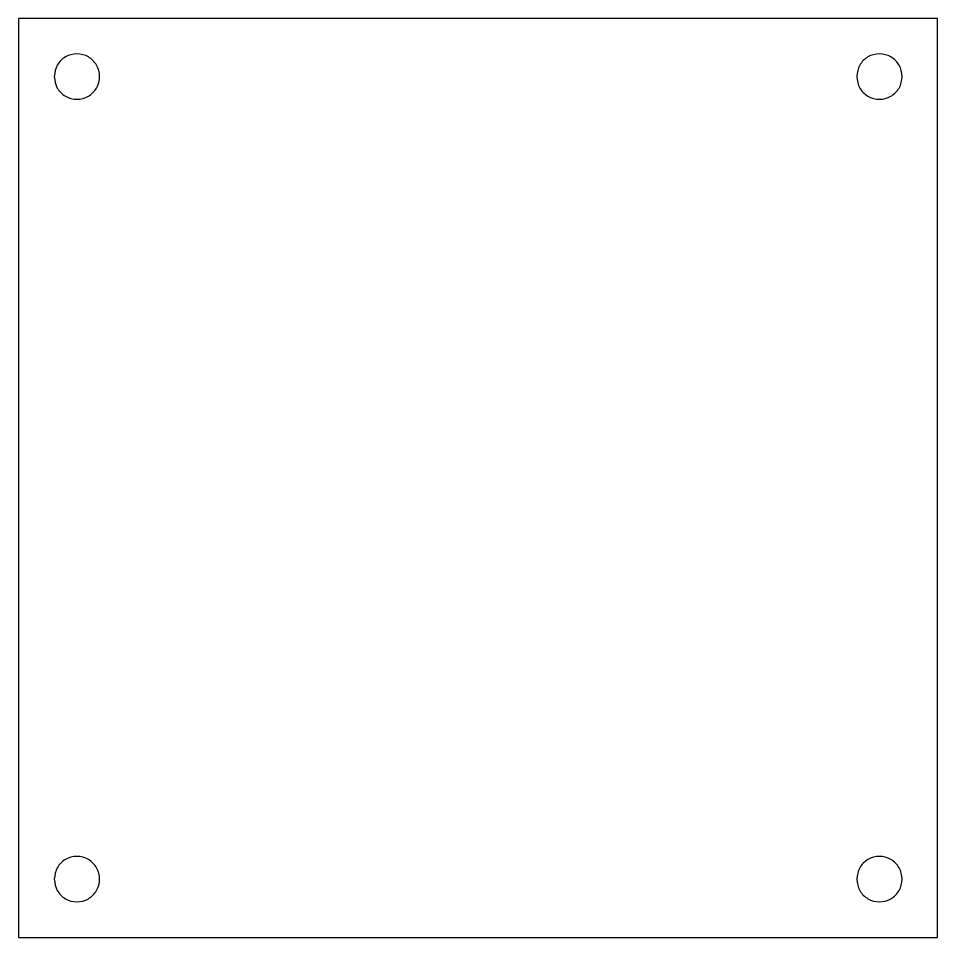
# Model space of a CAD drawing. Extents: x 5 to 194, y 2 to 286.
# Drawn here: x 95.3 to 158.3, y 65.6 to 128.7 of the extents above; entities that cross this region are included whole.
import ezdxf

# ---------------------------------------------------------------- set-up
doc = ezdxf.new("R2010")
doc.units = 0
doc.layers.add('Layer_1', color=7, linetype='CONTINUOUS')

msp = doc.modelspace()

# ---------------------------------------------------------------- linework, layer by layer
at = {"layer": 'Layer_1', "color": 7}
for p, q in [((95.297122, 128.664784), (95.297122, 65.63045)), ((158.310289, 128.664784), (95.297122, 128.664784)), ((158.310289, 65.63045), (158.310289, 128.664784)), ((95.297122, 65.63045), (158.310289, 65.63045))]:
    msp.add_line(p, q, dxfattribs=at)
for points in [[(99.308206, 126.230617), (99.034778, 126.230617), (98.762775, 126.156407), (98.52299, 126.018211)], [(100.093421, 126.018211), (99.856496, 126.156407), (99.581637, 126.230617), (99.308206, 126.230617)], [(154.320372, 126.230617), (154.046944, 126.230617), (153.774941, 126.156407), (153.535157, 126.018211)], [(155.105588, 126.018211), (154.868662, 126.156407), (154.593803, 126.230617), (154.320372, 126.230617)], [(97.964862, 125.460085), (97.837975, 125.223374), (97.795215, 124.949119), (97.752459, 124.674867)], [(98.52299, 126.018211), (98.29032, 125.884116), (98.087987, 125.689775), (97.964862, 125.460085)], [(100.65155, 125.460085), (100.517508, 125.689775), (100.323322, 125.884116), (100.093421, 126.018211)], [(100.863956, 124.674867), (100.863956, 124.949119), (100.789692, 125.223374), (100.65155, 125.460085)], [(152.977028, 125.460085), (152.850144, 125.223374), (152.807382, 124.949119), (152.764622, 124.674867)], [(153.535157, 126.018211), (153.302487, 125.884116), (153.100154, 125.689775), (152.977028, 125.460085)], [(155.663716, 125.460085), (155.529675, 125.689775), (155.335489, 125.884116), (155.105588, 126.018211)], [(155.876122, 124.674867), (155.876122, 124.949119), (155.801858, 125.223374), (155.663716, 125.460085)], [(97.752459, 124.674867), (97.795215, 124.400615), (97.837975, 124.12636), (97.964862, 123.889649)], [(100.65155, 123.889649), (100.789692, 124.12636), (100.863956, 124.400615), (100.863956, 124.674867)], [(152.764622, 124.674867), (152.807382, 124.400615), (152.850144, 124.12636), (152.977028, 123.889649)], [(155.663716, 123.889649), (155.801858, 124.12636), (155.876122, 124.400615), (155.876122, 124.674867)], [(97.964862, 123.889649), (98.087987, 123.659959), (98.29032, 123.465618), (98.52299, 123.331523)], [(100.093424, 123.331523), (100.323322, 123.465618), (100.517508, 123.659959), (100.65155, 123.889649)], [(152.977028, 123.889649), (153.100154, 123.659959), (153.302487, 123.465618), (153.535157, 123.331523)], [(155.105591, 123.331523), (155.335489, 123.465618), (155.529675, 123.659959), (155.663716, 123.889649)], [(98.52299, 123.331523), (98.762775, 123.193327), (99.034778, 123.119117), (99.308206, 123.119117)], [(99.308206, 123.119117), (99.581637, 123.119117), (99.856496, 123.193327), (100.093424, 123.331523)], [(153.535157, 123.331523), (153.774941, 123.193327), (154.046944, 123.119117), (154.320372, 123.119117)], [(154.320372, 123.119117), (154.593803, 123.119117), (154.868662, 123.193327), (155.105591, 123.331523)], [(98.52299, 70.984878), (98.29032, 70.850782), (98.087987, 70.656441), (97.964862, 70.426752)], [(99.308206, 71.197284), (99.034778, 71.197284), (98.762775, 71.123073), (98.52299, 70.984878)], [(100.093421, 70.984878), (99.856496, 71.123073), (99.581637, 71.197284), (99.308206, 71.197284)], [(100.65155, 70.426752), (100.517508, 70.656441), (100.323322, 70.850782), (100.093421, 70.984878)], [(153.535157, 70.984878), (153.302487, 70.850782), (153.100154, 70.656441), (152.977028, 70.426752)], [(154.320372, 71.197284), (154.046944, 71.197284), (153.774941, 71.123073), (153.535157, 70.984878)], [(155.105588, 70.984878), (154.868662, 71.123073), (154.593803, 71.197284), (154.320372, 71.197284)], [(155.663716, 70.426752), (155.529675, 70.656441), (155.335489, 70.850782), (155.105588, 70.984878)], [(97.964862, 70.426752), (97.837975, 70.190041), (97.795215, 69.915786), (97.752459, 69.641534)], [(100.863956, 69.641534), (100.863956, 69.915789), (100.789692, 70.190041), (100.65155, 70.426752)], [(152.977028, 70.426752), (152.850144, 70.190041), (152.807382, 69.915786), (152.764622, 69.641534)], [(155.876122, 69.641534), (155.876122, 69.915789), (155.801858, 70.190041), (155.663716, 70.426752)], [(97.752459, 69.641534), (97.795215, 69.367281), (97.837975, 69.093026), (97.964862, 68.856315)], [(100.65155, 68.856315), (100.789692, 69.093026), (100.863956, 69.367281), (100.863956, 69.641534)], [(152.764622, 69.641534), (152.807382, 69.367281), (152.850144, 69.093026), (152.977028, 68.856315)], [(155.663716, 68.856315), (155.801858, 69.093026), (155.876122, 69.367281), (155.876122, 69.641534)], [(97.964862, 68.856315), (98.087987, 68.626626), (98.29032, 68.432285), (98.52299, 68.29819)], [(100.093424, 68.29819), (100.323322, 68.432285), (100.517508, 68.626626), (100.65155, 68.856315)], [(152.977028, 68.856315), (153.100154, 68.626626), (153.302487, 68.432285), (153.535157, 68.29819)], [(155.105591, 68.29819), (155.335489, 68.432285), (155.529675, 68.626626), (155.663716, 68.856315)], [(98.52299, 68.29819), (98.762775, 68.159994), (99.034778, 68.085784), (99.308206, 68.085784)], [(99.308206, 68.085784), (99.581637, 68.085784), (99.856496, 68.159994), (100.093424, 68.29819)], [(153.535157, 68.29819), (153.774941, 68.159994), (154.046944, 68.085784), (154.320372, 68.085784)], [(154.320372, 68.085784), (154.593803, 68.085784), (154.868662, 68.159994), (155.105591, 68.29819)]]:
    msp.add_open_spline(points, degree=3, dxfattribs=at)

doc.saveas('drawing.dxf')
